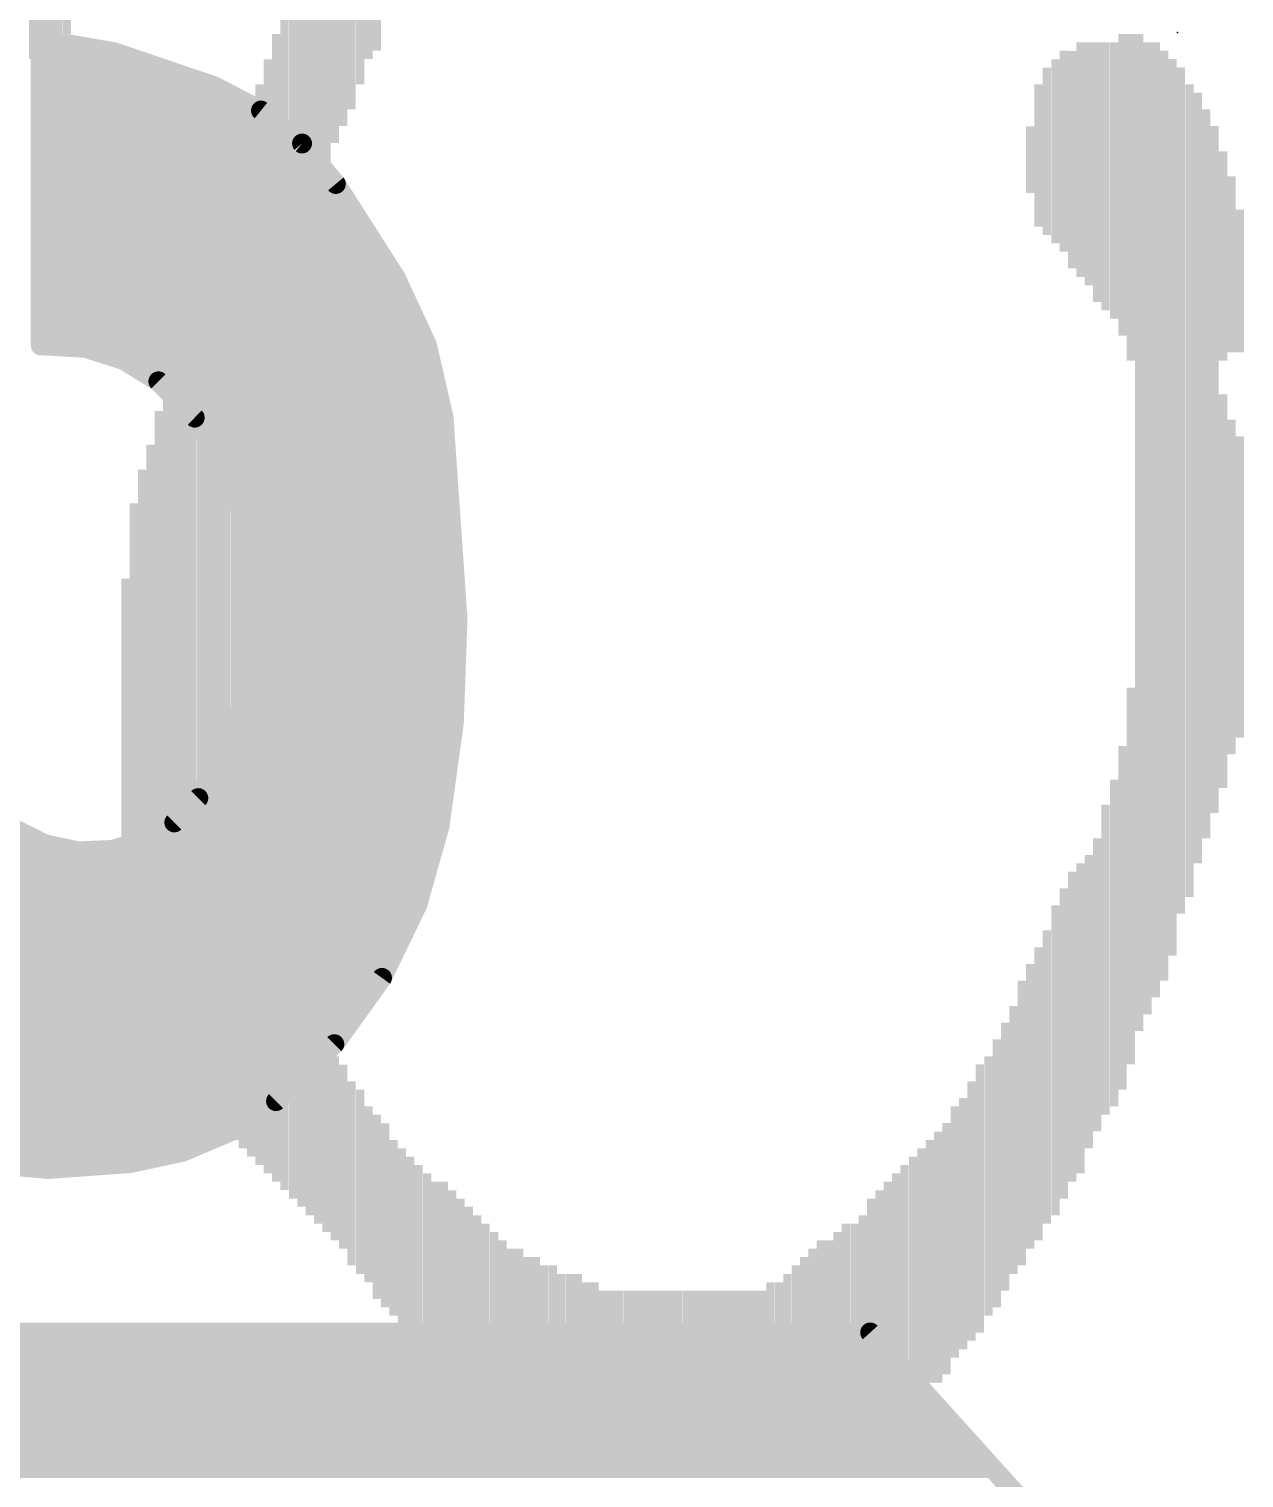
# Model space of a CAD drawing. Extents: x -10.1 to 20.4, y -11.4 to 45.8.
# Drawn here: x 15.555 to 17.103, y 33.719 to 35.564 of the extents above; entities that cross this region are included whole.
import ezdxf

# ---------------------------------------------------------------- set-up
doc = ezdxf.new("R2010")
doc.units = 0
for name, color, linetype in [('21', 41, 'CONTINUOUS'), ('22', 40, 'CONTINUOUS'), ('24', 53, 'CONTINUOUS')]:
    doc.layers.add(name, color=color, linetype=linetype)

# ---------------------------------------------------------------- blocks, each defined once
blk = doc.blocks.new('RECT')
blk.add_solid([(-0.5, -0.5), (0.5, -0.5), (-0.5, 0.5), (0.5, 0.5)])

msp = doc.modelspace()

# ---------------------------------------------------------------- linework, layer by layer
at = {"layer": '22', "const_width": 0.0254}
for points in [[(15.5702, 35.5473), (15.6058, 35.5448)], [(15.9283, 34.8234), (15.5702, 35.5473)], [(15.5702, 35.1612), (15.5702, 35.5473)], [(15.5702, 35.5473), (15.9461, 34.8336)], [(15.6058, 35.5448), (15.6642, 35.5346)], [(15.5702, 35.5346), (15.5769, 35.5346)], [(15.5765, 35.5346), (15.6642, 35.5346)], [(15.6642, 35.5346), (15.7912, 35.4914)], [(15.5702, 35.5092), (15.5903, 35.5092)], [(15.5891, 35.5092), (15.7389, 35.5092)], [(15.5702, 35.4838), (15.6036, 35.4838)], [(15.6016, 35.4838), (15.8058, 35.4838)], [(15.7912, 35.4914), (15.8507, 35.4605)], [(15.5702, 35.4584), (15.617, 35.4584)], [(15.6142, 35.4584), (15.8533, 35.4584)], [(15.8507, 35.4605), (15.9031, 35.4185)], [(15.5702, 35.433), (15.6304, 35.433)], [(15.6267, 35.433), (15.8849, 35.433)], [(15.9031, 35.4185), (15.9461, 35.367)], [(15.5702, 35.4076), (15.6438, 35.4076)], [(15.6393, 35.4076), (15.9121, 35.4076)], [(15.5702, 35.3822), (15.6572, 35.3822)], [(15.6519, 35.3822), (15.9334, 35.3822)], [(15.5702, 35.3568), (15.6705, 35.3568)], [(15.6644, 35.3568), (15.9526, 35.3568)], [(15.9461, 35.367), (16.0223, 35.2476)], [(15.5702, 35.3314), (15.6839, 35.3314)], [(15.677, 35.3314), (15.9688, 35.3314)], [(15.5702, 35.306), (15.6973, 35.306)], [(15.6896, 35.306), (15.985, 35.306)], [(15.5702, 35.2806), (15.7107, 35.2806)], [(15.7021, 35.2806), (16.0012, 35.2806)], [(15.5702, 35.2552), (15.724, 35.2552)], [(15.7147, 35.2552), (16.0174, 35.2552)], [(16.0223, 35.2476), (16.0621, 35.1619)], [(15.5702, 35.2298), (15.7374, 35.2298)], [(15.7273, 35.2298), (16.0306, 35.2298)], [(15.5702, 35.2044), (15.7508, 35.2044)], [(15.7398, 35.2044), (16.0423, 35.2044)], [(15.5702, 35.179), (15.7642, 35.179)], [(15.7524, 35.179), (16.0541, 35.179)], [(15.5753, 35.1612), (15.5702, 35.1612)], [(15.6269, 35.1582), (15.5753, 35.1612)], [(15.6761, 35.1426), (15.6269, 35.1582)], [(15.6414, 35.1536), (15.7776, 35.1536)], [(15.765, 35.1536), (16.064, 35.1536)], [(16.0621, 35.1619), (16.0833, 35.0698)], [(15.7201, 35.1155), (15.6761, 35.1426)], [(15.6995, 35.1282), (15.7909, 35.1282)], [(15.7664, 35.0693), (15.7201, 35.1155)], [(15.7775, 35.1282), (16.0698, 35.1282)], [(15.7328, 35.1028), (15.8043, 35.1028)], [(15.7901, 35.1028), (16.0757, 35.1028)], [(15.7583, 35.0774), (15.8177, 35.0774)], [(15.8027, 35.0774), (16.0815, 35.0774)], [(15.8016, 35.0143), (15.7664, 35.0693)], [(16.0833, 35.0698), (16.1011, 34.8132)], [(15.7774, 35.052), (15.8311, 35.052)], [(15.8152, 35.052), (16.0845, 35.052)], [(15.7937, 35.0266), (15.8444, 35.0266)], [(15.8278, 35.0266), (16.0863, 35.0266)], [(15.8242, 34.9529), (15.8016, 35.0143)], [(15.8064, 35.0012), (15.8578, 35.0012)], [(15.8403, 35.0012), (16.0881, 35.0012)], [(15.8158, 34.9758), (15.8712, 34.9758)], [(15.8529, 34.9758), (16.0898, 34.9758)], [(15.8318, 34.8945), (15.8242, 34.9529)], [(15.8245, 34.9504), (15.8846, 34.9504)], [(15.8655, 34.9504), (16.0916, 34.9504)], [(15.8278, 34.925), (15.898, 34.925)], [(15.878, 34.925), (16.0933, 34.925)], [(15.8311, 34.8996), (15.9113, 34.8996)], [(15.8318, 34.7599), (15.8318, 34.8945)], [(15.8906, 34.8996), (16.0951, 34.8996)], [(15.8318, 34.8742), (15.9247, 34.8742)], [(15.9032, 34.8742), (16.0969, 34.8742)], [(15.8318, 34.8488), (15.9381, 34.8488)], [(15.9157, 34.8488), (16.0986, 34.8488)], [(15.8318, 34.8234), (15.9438, 34.8234)], [(15.8394, 34.4297), (15.9283, 34.8234)], [(15.9461, 34.8336), (15.8547, 34.4221)], [(15.9283, 34.8234), (16.1004, 34.8234)], [(16.1011, 34.8132), (16.0964, 34.6806)], [(15.8318, 34.798), (15.9382, 34.798)], [(15.9226, 34.798), (16.1006, 34.798)], [(15.8318, 34.7726), (15.9326, 34.7726)], [(15.9168, 34.7726), (16.0997, 34.7726)], [(15.8242, 34.6976), (15.8318, 34.7599)], [(15.8302, 34.7472), (15.9269, 34.7472)], [(15.9111, 34.7472), (16.0988, 34.7472)], [(15.8271, 34.7218), (15.9213, 34.7218)], [(15.9054, 34.7218), (16.0979, 34.7218)], [(15.8036, 34.6382), (15.8242, 34.6976)], [(15.8238, 34.6964), (15.9156, 34.6964)], [(15.8996, 34.6964), (16.097, 34.6964)], [(15.815, 34.671), (15.91, 34.671)], [(15.8939, 34.671), (16.0951, 34.671)], [(16.0964, 34.6806), (16.0782, 34.5491)], [(15.7709, 34.5846), (15.8036, 34.6382)], [(15.8061, 34.6456), (15.9043, 34.6456)], [(15.8882, 34.6456), (16.0916, 34.6456)], [(15.7926, 34.6202), (15.8987, 34.6202)], [(15.8824, 34.6202), (16.0881, 34.6202)], [(15.7404, 34.5537), (15.7709, 34.5846)], [(15.7771, 34.5948), (15.8931, 34.5948)], [(15.8767, 34.5948), (16.0845, 34.5948)], [(15.7559, 34.5694), (15.8874, 34.5694)], [(15.8709, 34.5694), (16.081, 34.5694)], [(15.5364, 34.5454), (15.5754, 34.5259)], [(15.7032, 34.5312), (15.7404, 34.5537)], [(15.7244, 34.544), (15.8818, 34.544)], [(15.8652, 34.544), (16.0768, 34.544)], [(16.0782, 34.5491), (16.05, 34.4491)], [(15.5754, 34.5259), (15.618, 34.5168)], [(15.6616, 34.5186), (15.7032, 34.5312)], [(15.3756, 34.5186), (15.6094, 34.5186)], [(15.618, 34.5168), (15.6616, 34.5186)], [(15.6616, 34.5186), (15.8761, 34.5186)], [(15.8595, 34.5186), (16.0696, 34.5186)], [(15.3904, 34.4932), (15.8705, 34.4932)], [(15.8537, 34.4932), (16.0624, 34.4932)], [(15.4052, 34.4678), (15.8649, 34.4678)], [(15.848, 34.4678), (16.0552, 34.4678)], [(16.05, 34.4491), (16.0048, 34.3556)], [(15.4199, 34.4424), (15.8592, 34.4424)], [(15.8423, 34.4424), (16.0467, 34.4424)], [(15.4347, 34.417), (15.8395, 34.417)], [(15.5143, 34.3205), (15.8394, 34.4297)], [(15.8547, 34.4221), (15.5219, 34.3103)], [(15.8016, 34.417), (16.0345, 34.417)], [(15.4495, 34.3916), (15.7639, 34.3916)], [(15.726, 34.3916), (16.0222, 34.3916)], [(15.4642, 34.3662), (15.6883, 34.3662)], [(15.6504, 34.3662), (16.01, 34.3662)], [(15.479, 34.3408), (15.6127, 34.3408)], [(15.5747, 34.3408), (15.9942, 34.3408)], [(16.0048, 34.3556), (15.9442, 34.2712)], [(15.2301, 34.3154), (15.976, 34.3154)], [(15.2438, 34.29), (15.9577, 34.29)], [(15.261, 34.2646), (15.9375, 34.2646)], [(15.9442, 34.2712), (15.8699, 34.1986)], [(15.2797, 34.2392), (15.9115, 34.2392)], [(15.2984, 34.2138), (15.8855, 34.2138)], [(15.8699, 34.1986), (15.8135, 34.1607)], [(15.3251, 34.1884), (15.8547, 34.1884)], [(15.3622, 34.163), (15.817, 34.163)], [(15.8135, 34.1607), (15.7509, 34.1341)], [(15.4275, 34.1376), (15.7592, 34.1376)], [(15.5804, 34.1122), (15.4749, 34.1216)], [(15.6845, 34.1198), (15.5804, 34.1122)], [(15.7509, 34.1341), (15.6845, 34.1198)], [(16.6268, 33.9039), (14.5694, 33.9039)], [(17.0002, 33.4899), (16.6268, 33.9039)], [(14.5656, 33.8836), (16.6451, 33.8836)], [(14.5607, 33.8582), (16.668, 33.8582)], [(14.5559, 33.8328), (16.6909, 33.8328)], [(14.5511, 33.8074), (16.7138, 33.8074)], [(14.5463, 33.782), (16.7367, 33.782)], [(14.5415, 33.7566), (16.7597, 33.7566)], [(14.5367, 33.7312), (16.7826, 33.7312)]]:
    msp.add_lwpolyline(points, dxfattribs=at)
at = {"layer": '22', "const_width": 0.0127}
for points in [[(15.5706, 35.5536, 1), (15.5698, 35.541)], [(15.5759, 35.5501, 1), (15.5645, 35.5445)], [(15.5758, 35.5503, 1), (15.5646, 35.5443)], [(15.5766, 35.5473, 1), (15.5639, 35.5473)], [(15.6069, 35.5511, 1), (15.6047, 35.5385)], [(15.6054, 35.5385, 1), (15.6062, 35.5511)], [(15.5702, 35.541, 1), (15.5702, 35.5283)], [(15.5765, 35.541, 1), (15.5765, 35.5283)], [(15.5769, 35.5283, 1), (15.5769, 35.541)], [(15.6662, 35.5406, 1), (15.6622, 35.5286)], [(15.6631, 35.5283, 1), (15.6653, 35.5409)], [(15.6642, 35.5283, 1), (15.6642, 35.541)], [(15.5702, 35.5155, 1), (15.5702, 35.5029)], [(15.5891, 35.5155, 1), (15.5891, 35.5029)], [(15.5903, 35.5029, 1), (15.5903, 35.5155)], [(15.7389, 35.5029, 1), (15.7389, 35.5155)], [(15.5702, 35.4901, 1), (15.5702, 35.4775)], [(15.6016, 35.4901, 1), (15.6016, 35.4775)], [(15.6036, 35.4775, 1), (15.6036, 35.4901)], [(15.7941, 35.497, 1), (15.7883, 35.4858)], [(15.7892, 35.4854, 1), (15.7932, 35.4974)], [(15.8058, 35.4775, 1), (15.8058, 35.4901)], [(15.5702, 35.4648, 1), (15.5702, 35.4521)], [(15.6142, 35.4648, 1), (15.6142, 35.4521)], [(15.617, 35.4521, 1), (15.617, 35.4648)], [(15.8547, 35.4654, 1), (15.8468, 35.4555)], [(15.8478, 35.4548, 1), (15.8537, 35.4661)], [(15.8533, 35.4521, 1), (15.8533, 35.4648)], [(15.5702, 35.4393, 1), (15.5702, 35.4267)], [(15.6267, 35.4393, 1), (15.6267, 35.4267)], [(15.6304, 35.4267, 1), (15.6304, 35.4393)], [(15.8849, 35.4267, 1), (15.8849, 35.4393)], [(15.9079, 35.4225, 1), (15.8982, 35.4144)], [(15.8991, 35.4135, 1), (15.907, 35.4234)], [(15.5702, 35.4139, 1), (15.5702, 35.4013)], [(15.6393, 35.4139, 1), (15.6393, 35.4013)], [(15.6438, 35.4013, 1), (15.6438, 35.4139)], [(15.9121, 35.4013, 1), (15.9121, 35.4139)], [(15.5702, 35.3886, 1), (15.5702, 35.3759)], [(15.6519, 35.3886, 1), (15.6519, 35.3759)], [(15.6572, 35.3759, 1), (15.6572, 35.3886)], [(15.9334, 35.3759, 1), (15.9334, 35.3886)], [(15.5702, 35.3631, 1), (15.5702, 35.3505)], [(15.6644, 35.3631, 1), (15.6644, 35.3505)], [(15.6705, 35.3505, 1), (15.6705, 35.3631)], [(15.9515, 35.3704, 1), (15.9407, 35.3636)], [(15.9412, 35.3629, 1), (15.951, 35.3711)], [(15.9526, 35.3505, 1), (15.9526, 35.3631)], [(15.5702, 35.3377, 1), (15.5702, 35.3251)], [(15.677, 35.3377, 1), (15.677, 35.3251)], [(15.6839, 35.3251, 1), (15.6839, 35.3377)], [(15.9688, 35.3251, 1), (15.9688, 35.3377)], [(15.5702, 35.3124, 1), (15.5702, 35.2997)], [(15.6896, 35.3124, 1), (15.6896, 35.2997)], [(15.6973, 35.2997, 1), (15.6973, 35.3124)], [(15.985, 35.2997, 1), (15.985, 35.3124)], [(15.5702, 35.2869, 1), (15.5702, 35.2743)], [(15.7021, 35.2869, 1), (15.7021, 35.2743)], [(15.7107, 35.2743, 1), (15.7107, 35.2869)], [(16.0012, 35.2743, 1), (16.0012, 35.2869)], [(15.5702, 35.2615, 1), (15.5702, 35.2489)], [(15.7147, 35.2615, 1), (15.7147, 35.2489)], [(15.724, 35.2489, 1), (15.724, 35.2615)], [(16.0281, 35.2503, 1), (16.0165, 35.2449)], [(16.0169, 35.2442, 1), (16.0277, 35.251)], [(16.0174, 35.2489, 1), (16.0174, 35.2615)], [(15.5702, 35.2362, 1), (15.5702, 35.2235)], [(15.7273, 35.2362, 1), (15.7273, 35.2235)], [(15.7374, 35.2235, 1), (15.7374, 35.2362)], [(16.0306, 35.2235, 1), (16.0306, 35.2362)], [(15.5702, 35.2107, 1), (15.5702, 35.1981)], [(15.7398, 35.2107, 1), (15.7398, 35.1981)], [(15.7508, 35.1981, 1), (15.7508, 35.2107)], [(16.0423, 35.1981, 1), (16.0423, 35.2107)], [(15.5702, 35.1853, 1), (15.5702, 35.1727)], [(15.7524, 35.1853, 1), (15.7524, 35.1727)], [(15.7642, 35.1727, 1), (15.7642, 35.1853)], [(16.0541, 35.1727, 1), (16.0541, 35.1853)], [(15.5702, 35.1675, 1), (15.5702, 35.1549)], [(15.5639, 35.1612, 1), (15.5766, 35.1612)], [(15.5757, 35.1675, 1), (15.5749, 35.1549)], [(15.5753, 35.1549, 1), (15.5753, 35.1675)], [(15.6288, 35.1642, 1), (15.625, 35.1521)], [(15.6265, 35.1518, 1), (15.6272, 35.1645)], [(15.6414, 35.16, 1), (15.6414, 35.1473)], [(15.765, 35.16, 1), (15.765, 35.1473)], [(15.7776, 35.1473, 1), (15.7776, 35.16)], [(16.0683, 35.1633, 1), (16.0559, 35.1605)], [(16.0563, 35.1592, 1), (16.0678, 35.1646)], [(16.064, 35.1473, 1), (16.064, 35.16)], [(15.6795, 35.148, 1), (15.6728, 35.1372)], [(15.6742, 35.1366, 1), (15.678, 35.1487)], [(15.6995, 35.1345, 1), (15.6995, 35.1219)], [(15.7246, 35.12, 1), (15.7156, 35.111)], [(15.7168, 35.1101, 1), (15.7234, 35.1209)], [(15.7775, 35.1345, 1), (15.7775, 35.1219)], [(15.7909, 35.1219, 1), (15.7909, 35.1345)], [(16.0698, 35.1219, 1), (16.0698, 35.1345)], [(15.7328, 35.1091, 1), (15.7328, 35.0965)], [(15.7901, 35.1091, 1), (15.7901, 35.0965)], [(15.8043, 35.0965, 1), (15.8043, 35.1091)], [(16.0757, 35.0965, 1), (16.0757, 35.1091)], [(15.7583, 35.0838, 1), (15.7583, 35.0711)], [(15.8027, 35.0838, 1), (15.8027, 35.0711)], [(15.8177, 35.0711, 1), (15.8177, 35.0838)], [(16.0815, 35.0711, 1), (16.0815, 35.0838)], [(15.7717, 35.0727, 1), (15.761, 35.0659)], [(15.7619, 35.0648, 1), (15.7708, 35.0738)], [(16.0896, 35.0702, 1), (16.077, 35.0694)], [(16.0771, 35.0684, 1), (16.0895, 35.0712)], [(15.7774, 35.0583, 1), (15.7774, 35.0457)], [(15.8152, 35.0583, 1), (15.8152, 35.0457)], [(15.8311, 35.0457, 1), (15.8311, 35.0583)], [(16.0845, 35.0457, 1), (16.0845, 35.0583)], [(15.7937, 35.0329, 1), (15.7937, 35.0203)], [(15.8278, 35.0329, 1), (15.8278, 35.0203)], [(15.8444, 35.0203, 1), (15.8444, 35.0329)], [(16.0863, 35.0203, 1), (16.0863, 35.0329)], [(15.8076, 35.0164, 1), (15.7957, 35.0121)], [(15.7963, 35.0108, 1), (15.807, 35.0177)], [(15.8064, 35.0076, 1), (15.8064, 34.9949)], [(15.8403, 35.0076, 1), (15.8403, 34.9949)], [(15.8578, 34.9949, 1), (15.8578, 35.0076)], [(16.0881, 34.9949, 1), (16.0881, 35.0076)], [(15.8158, 34.9821, 1), (15.8158, 34.9695)], [(15.8529, 34.9821, 1), (15.8529, 34.9695)], [(15.8712, 34.9695, 1), (15.8712, 34.9821)], [(16.0898, 34.9695, 1), (16.0898, 34.9821)], [(15.8305, 34.9537, 1), (15.8179, 34.9521)], [(15.8182, 34.9507, 1), (15.8302, 34.9551)], [(15.8245, 34.9567, 1), (15.8245, 34.9441)], [(15.8655, 34.9567, 1), (15.8655, 34.9441)], [(15.8846, 34.9441, 1), (15.8846, 34.9567)], [(16.0916, 34.9441, 1), (16.0916, 34.9567)], [(15.8278, 34.9314, 1), (15.8278, 34.9187)], [(15.878, 34.9314, 1), (15.878, 34.9187)], [(15.898, 34.9187, 1), (15.898, 34.9314)], [(16.0933, 34.9187, 1), (16.0933, 34.9314)], [(15.8311, 34.9059, 1), (15.8311, 34.8933)], [(15.8382, 34.8945, 1), (15.8255, 34.8945)], [(15.8906, 34.9059, 1), (15.8906, 34.8933)], [(15.9113, 34.8933, 1), (15.9113, 34.9059)], [(16.0951, 34.8933, 1), (16.0951, 34.9059)], [(15.8255, 34.8937, 1), (15.8381, 34.8953)], [(15.8318, 34.8805, 1), (15.8318, 34.8679)], [(15.9032, 34.8805, 1), (15.9032, 34.8679)], [(15.9247, 34.8679, 1), (15.9247, 34.8805)], [(16.0969, 34.8679, 1), (16.0969, 34.8805)], [(15.8318, 34.8552, 1), (15.8318, 34.8425)], [(15.9157, 34.8552, 1), (15.9157, 34.8425)], [(15.9381, 34.8425, 1), (15.9381, 34.8552)], [(16.0986, 34.8425, 1), (16.0986, 34.8552)], [(15.8318, 34.8297, 1), (15.8318, 34.8171)], [(15.9283, 34.8297, 1), (15.9283, 34.8171)], [(15.9345, 34.822, 1), (15.9221, 34.8248)], [(15.9226, 34.8206, 1), (15.934, 34.8262)], [(15.9523, 34.8322, 1), (15.9399, 34.835)], [(15.9405, 34.8306, 1), (15.9517, 34.8366)], [(15.9438, 34.8171, 1), (15.9438, 34.8297)], [(16.1004, 34.8171, 1), (16.1004, 34.8297)], [(16.1074, 34.813, 1), (16.0948, 34.8134)], [(16.0948, 34.8128, 1), (16.1074, 34.8136)], [(15.8318, 34.8043, 1), (15.8318, 34.7917)], [(15.9226, 34.8043, 1), (15.9226, 34.7917)], [(15.9382, 34.7917, 1), (15.9382, 34.8043)], [(16.1006, 34.7917, 1), (16.1006, 34.8043)], [(15.8318, 34.779, 1), (15.8318, 34.7663)], [(15.9168, 34.779, 1), (15.9168, 34.7663)], [(15.9326, 34.7663, 1), (15.9326, 34.779)], [(16.0997, 34.7663, 1), (16.0997, 34.779)], [(15.8302, 34.7535, 1), (15.8302, 34.7409)], [(15.8255, 34.7599, 1), (15.8382, 34.7599)], [(15.8381, 34.7591, 1), (15.8255, 34.7607)], [(15.9111, 34.7535, 1), (15.9111, 34.7409)], [(15.9269, 34.7409, 1), (15.9269, 34.7535)], [(16.0988, 34.7409, 1), (16.0988, 34.7535)], [(15.8271, 34.7281, 1), (15.8271, 34.7155)], [(15.9054, 34.7281, 1), (15.9054, 34.7155)], [(15.9213, 34.7155, 1), (15.9213, 34.7281)], [(16.0979, 34.7155, 1), (16.0979, 34.7281)], [(15.8238, 34.7028, 1), (15.8238, 34.6901)], [(15.8179, 34.6983, 1), (15.8305, 34.6968)], [(15.8302, 34.6955, 1), (15.8182, 34.6996)], [(15.8996, 34.7028, 1), (15.8996, 34.6901)], [(15.9156, 34.6901, 1), (15.9156, 34.7028)], [(16.097, 34.6901, 1), (16.097, 34.7028)], [(15.815, 34.6773, 1), (15.815, 34.6647)], [(15.8939, 34.6773, 1), (15.8939, 34.6647)], [(15.91, 34.6647, 1), (15.91, 34.6773)], [(16.1027, 34.6797, 1), (16.0901, 34.6814)], [(16.0901, 34.6808, 1), (16.1028, 34.6803)], [(16.0951, 34.6647, 1), (16.0951, 34.6773)], [(15.7976, 34.6403, 1), (15.8096, 34.6362)], [(15.809, 34.6349, 1), (15.7981, 34.6415)], [(15.8061, 34.6519, 1), (15.8061, 34.6393)], [(15.8882, 34.6519, 1), (15.8882, 34.6393)], [(15.9043, 34.6393, 1), (15.9043, 34.6519)], [(16.0916, 34.6393, 1), (16.0916, 34.6519)], [(15.7926, 34.6266, 1), (15.7926, 34.6139)], [(15.8824, 34.6266, 1), (15.8824, 34.6139)], [(15.8987, 34.6139, 1), (15.8987, 34.6266)], [(16.0881, 34.6139, 1), (16.0881, 34.6266)], [(15.7655, 34.5879, 1), (15.7763, 34.5813)], [(15.7754, 34.5801, 1), (15.7664, 34.5891)], [(15.7771, 34.6011, 1), (15.7771, 34.5885)], [(15.8767, 34.6011, 1), (15.8767, 34.5885)], [(15.8931, 34.5885, 1), (15.8931, 34.6011)], [(16.0845, 34.5885, 1), (16.0845, 34.6011)], [(15.7559, 34.5757, 1), (15.7559, 34.5631)], [(15.8709, 34.5757, 1), (15.8709, 34.5631)], [(15.8874, 34.5631, 1), (15.8874, 34.5757)], [(16.081, 34.5631, 1), (16.081, 34.5757)], [(15.7244, 34.5504, 1), (15.7244, 34.5377)], [(15.7359, 34.5581, 1), (15.7449, 34.5492)], [(15.7437, 34.5482, 1), (15.7371, 34.5591)], [(15.8652, 34.5504, 1), (15.8652, 34.5377)], [(15.8818, 34.5377, 1), (15.8818, 34.5504)], [(16.0719, 34.55, 1), (16.0845, 34.5482)], [(16.0843, 34.5474, 1), (16.0721, 34.5508)], [(16.0768, 34.5377, 1), (16.0768, 34.5504)], [(15.5767, 34.5321, 1), (15.574, 34.5197)], [(15.5725, 34.5202, 1), (15.5782, 34.5316)], [(15.6999, 34.5366, 1), (15.7065, 34.5258)], [(15.705, 34.5251, 1), (15.7013, 34.5373)], [(15.6094, 34.5123, 1), (15.6094, 34.5249)], [(15.6178, 34.5231, 1), (15.6183, 34.5104)], [(15.6167, 34.5105, 1), (15.6193, 34.523)], [(15.6598, 34.5247, 1), (15.6634, 34.5125)], [(15.6616, 34.5249, 1), (15.6616, 34.5123)], [(15.6619, 34.5123, 1), (15.6613, 34.5249)], [(15.8595, 34.5249, 1), (15.8595, 34.5123)], [(15.8761, 34.5123, 1), (15.8761, 34.5249)], [(16.0696, 34.5123, 1), (16.0696, 34.5249)], [(15.8537, 34.4995, 1), (15.8537, 34.4869)], [(15.8705, 34.4869, 1), (15.8705, 34.4995)], [(16.0624, 34.4869, 1), (16.0624, 34.4995)], [(15.848, 34.4742, 1), (15.848, 34.4615)], [(15.8649, 34.4615, 1), (15.8649, 34.4742)], [(16.0552, 34.4615, 1), (16.0552, 34.4742)], [(16.0557, 34.4464, 1), (16.0442, 34.4519)], [(15.8423, 34.4487, 1), (15.8423, 34.4361)], [(15.8592, 34.4361, 1), (15.8592, 34.4487)], [(16.0438, 34.4509, 1), (16.0561, 34.4474)], [(16.0467, 34.4361, 1), (16.0467, 34.4487)], [(15.8016, 34.4233, 1), (15.8016, 34.4107)], [(15.8332, 34.4311, 1), (15.8456, 34.4283)], [(15.8414, 34.4237, 1), (15.8374, 34.4357)], [(15.8395, 34.4107, 1), (15.8395, 34.4233)], [(15.8485, 34.4235, 1), (15.8609, 34.4207)], [(15.8567, 34.4161, 1), (15.8527, 34.4281)], [(16.0345, 34.4107, 1), (16.0345, 34.4233)], [(15.726, 34.398, 1), (15.726, 34.3853)], [(15.7639, 34.3853, 1), (15.7639, 34.398)], [(16.0222, 34.3853, 1), (16.0222, 34.398)], [(15.6504, 34.3725, 1), (15.6504, 34.3599)], [(15.6883, 34.3599, 1), (15.6883, 34.3725)], [(16.01, 34.3599, 1), (16.01, 34.3725)], [(15.5747, 34.3471, 1), (15.5747, 34.3345)], [(15.6127, 34.3345, 1), (15.6127, 34.3471)], [(15.9942, 34.3345, 1), (15.9942, 34.3471)], [(15.9991, 34.3583, 1), (16.0106, 34.3528)], [(16.01, 34.3519, 1), (15.9997, 34.3593)], [(15.976, 34.3091, 1), (15.976, 34.3218)], [(15.9577, 34.2837, 1), (15.9577, 34.2963)], [(15.9375, 34.2583, 1), (15.9375, 34.2709)], [(15.939, 34.2749, 1), (15.9494, 34.2675)], [(15.9486, 34.2667, 1), (15.9398, 34.2757)], [(15.9115, 34.2329, 1), (15.9115, 34.2456)], [(15.8855, 34.2075, 1), (15.8855, 34.2201)], [(15.8655, 34.2031, 1), (15.8743, 34.1941)], [(15.8734, 34.1933, 1), (15.8664, 34.2039)], [(15.8547, 34.1821, 1), (15.8547, 34.1947)], [(15.81, 34.1659, 1), (15.817, 34.1554)], [(15.816, 34.1548, 1), (15.811, 34.1665)], [(15.817, 34.1567, 1), (15.817, 34.1694)], [(15.7592, 34.1313, 1), (15.7592, 34.1439)], [(15.6832, 34.126, 1), (15.6858, 34.1136)], [(15.685, 34.1135, 1), (15.684, 34.1261)], [(15.7485, 34.1399, 1), (15.7534, 34.1282)], [(15.7523, 34.1279, 1), (15.7496, 34.1403)], [(15.5799, 34.1185, 1), (15.5809, 34.1059)], [(15.5798, 34.1059, 1), (15.581, 34.1185)], [(16.6315, 33.9082, 1), (16.6221, 33.8996)], [(16.6268, 33.8976, 1), (16.6268, 33.9102)], [(16.6451, 33.8773, 1), (16.6451, 33.8899)], [(16.668, 33.8519, 1), (16.668, 33.8646)], [(16.6909, 33.8265, 1), (16.6909, 33.8391)], [(16.7138, 33.8011, 1), (16.7138, 33.8137)], [(16.7367, 33.7757, 1), (16.7367, 33.7884)], [(16.7597, 33.7503, 1), (16.7597, 33.7629)], [(16.7826, 33.7249, 1), (16.7826, 33.7375)]]:
    msp.add_lwpolyline(points, format="xyb", dxfattribs=at)
at = {"layer": '24'}
msp.add_point((17.018, 35.56), dxfattribs=at)

# ---------------------------------------------------------------- block references
at = {"layer": '21', "rotation": 90}
for p, xscale, yscale in [((15.9983, 35.6807), 0.2882, 0.0106), ((15.9769, 35.6434), 0.2988, 0.0106), ((15.9876, 35.6648), 0.2776, 0.0106), ((15.9662, 35.6114), 0.2988, 0.0106), ((15.9556, 35.5901), 0.299, 0.0106), ((15.9342, 35.5526), 0.3306, 0.0106), ((15.9449, 35.574), 0.3094, 0.0106), ((15.6033, 35.622), 0.128, 0.0106), ((15.9236, 35.526), 0.32, 0.0106), ((15.5819, 35.606), 0.1174, 0.0106), ((15.5926, 35.6113), 0.128, 0.0106), ((15.5606, 35.5846), 0.1172, 0.0106), ((15.5713, 35.5953), 0.1174, 0.0106), ((15.9129, 35.4993), 0.3094, 0.0106), ((15.9022, 35.478), 0.288, 0.0106), ((15.8809, 35.4353), 0.3094, 0.0106), ((15.8916, 35.4566), 0.288, 0.0106), ((15.8702, 35.4086), 0.2986, 0.0106), ((16.948, 35.3659), 0.384, 0.0106), ((16.9586, 35.3499), 0.416, 0.0106), ((16.9693, 34.923), 1.27, 0.0106), ((16.8733, 35.4086), 0.256, 0.0106), ((16.8839, 35.3979), 0.2772, 0.0106), ((16.8946, 35.3979), 0.2986, 0.0106), ((16.9053, 35.3926), 0.3094, 0.0106), ((16.916, 35.3819), 0.3306, 0.0106), ((16.9266, 35.3766), 0.3414, 0.0106), ((16.9373, 35.3713), 0.352, 0.0106), ((16.98, 34.9283), 1.238, 0.0106), ((16.9906, 34.939), 1.2166, 0.0106), ((17.0013, 34.9443), 1.1846, 0.0106), ((15.8596, 35.3659), 0.32, 0.0106), ((16.8519, 35.4086), 0.2132, 0.0106), ((16.8626, 35.4086), 0.2346, 0.0106), ((17.012, 34.955), 1.142, 0.0106), ((17.0226, 34.9763), 1.078, 0.0106), ((15.8489, 35.3339), 0.32, 0.0106), ((16.8413, 35.4033), 0.1814, 0.0106), ((17.0333, 34.9763), 1.0352, 0.0106), ((17.044, 34.9924), 0.9816, 0.0106), ((15.8382, 35.2858), 0.3736, 0.0106), ((17.0546, 34.9978), 0.9284, 0.0106), ((16.8306, 35.3979), 0.0852, 0.0106), ((17.0653, 35.0031), 0.875, 0.0106), ((15.8276, 34.7843), 1.2914, 0.0106), ((17.0761, 35.2752), 0.2666, 0.0108), ((15.8169, 34.7683), 1.238, 0.0106), ((15.8061, 34.7683), 1.1954, 0.0108), ((17.0869, 35.2646), 0.224, 0.0106), ((15.7953, 34.7683), 1.1526, 0.0106), ((17.0976, 35.2433), 0.1814, 0.0106), ((15.7846, 34.7576), 1.11, 0.0106), ((15.774, 34.7416), 1.0352, 0.0106), ((15.7633, 34.7309), 0.9712, 0.0106), ((15.7526, 34.7309), 0.9072, 0.0106), ((15.742, 34.731), 0.8646, 0.0106), ((15.7313, 34.7203), 0.8006, 0.0106), ((17.0761, 34.8483), 0.5014, 0.0108), ((15.7206, 34.7202), 0.715, 0.0106), ((17.0869, 34.8536), 0.4266, 0.0106), ((15.71, 34.7201), 0.6296, 0.0106), ((17.0976, 34.8536), 0.384, 0.0106), ((15.6993, 34.7201), 0.5656, 0.0106), ((15.6886, 34.7149), 0.4906, 0.0106), ((15.678, 34.6936), 0.3414, 0.0106), ((16.9586, 34.4854), 0.4802, 0.0106), ((16.948, 34.4321), 0.4376, 0.0106), ((15.8382, 34.3628), 0.4696, 0.0106), ((16.9373, 34.4001), 0.4162, 0.0106), ((16.9266, 34.3788), 0.395, 0.0106), ((15.8489, 34.3201), 0.4056, 0.0106), ((16.916, 34.3468), 0.3736, 0.0106), ((16.8946, 34.3041), 0.395, 0.0106), ((16.9053, 34.3254), 0.3736, 0.0106), ((15.8596, 34.2934), 0.3736, 0.0106), ((16.8839, 34.2934), 0.3948, 0.0106), ((16.8733, 34.2721), 0.395, 0.0106), ((15.8702, 34.272), 0.352, 0.0106), ((16.8626, 34.2506), 0.3946, 0.0106), ((15.8809, 34.2506), 0.3306, 0.0106), ((16.8519, 34.2293), 0.3734, 0.0106), ((16.8413, 34.208), 0.3734, 0.0106), ((15.8916, 34.2239), 0.2986, 0.0106), ((16.8306, 34.1919), 0.3626, 0.0106), ((15.9022, 34.208), 0.288, 0.0106), ((16.8199, 34.1706), 0.3626, 0.0106), ((15.9129, 34.1866), 0.2666, 0.0106), ((16.8093, 34.1493), 0.3414, 0.0106), ((15.9236, 34.1706), 0.256, 0.0106), ((16.7986, 34.128), 0.3414, 0.0106), ((15.9342, 34.1546), 0.2452, 0.0106), ((16.7879, 34.1066), 0.3414, 0.0106), ((15.9449, 34.1386), 0.2346, 0.0106), ((15.9556, 34.1279), 0.2346, 0.0106), ((16.7666, 34.0746), 0.3414, 0.0106), ((16.7773, 34.0906), 0.3306, 0.0106), ((15.9662, 34.1066), 0.2346, 0.0106), ((16.7559, 34.0586), 0.3306, 0.0106), ((15.9769, 34.0959), 0.2346, 0.0106), ((15.9876, 34.0799), 0.224, 0.0106), ((16.7346, 34.0319), 0.32, 0.0106), ((16.7453, 34.0426), 0.32, 0.0106), ((15.9983, 34.0639), 0.2346, 0.0106), ((16.0089, 34.0532), 0.2346, 0.0106), ((16.7239, 34.0106), 0.32, 0.0106), ((16.0196, 34.0373), 0.224, 0.0106), ((16.7026, 33.9946), 0.3094, 0.0106), ((16.7133, 33.9999), 0.32, 0.0106), ((16.0303, 34.0266), 0.224, 0.0106), ((16.6919, 33.9838), 0.3096, 0.0106), ((16.0409, 34.0159), 0.224, 0.0106), ((16.0516, 34.0053), 0.224, 0.0106), ((16.6706, 33.9678), 0.299, 0.0106), ((16.6813, 33.9731), 0.3096, 0.0106), ((16.0623, 33.9946), 0.224, 0.0106), ((16.0729, 33.9839), 0.224, 0.0106), ((16.0836, 33.9786), 0.2346, 0.0106), ((16.6493, 33.9518), 0.2882, 0.0106), ((16.6599, 33.9571), 0.2988, 0.0106), ((16.0943, 33.9679), 0.2346, 0.0106), ((16.1049, 33.9572), 0.2346, 0.0106), ((16.6279, 33.9358), 0.2776, 0.0106), ((16.6386, 33.9411), 0.2882, 0.0106), ((16.1156, 33.9465), 0.235, 0.0106), ((16.1263, 33.9411), 0.2242, 0.0106), ((16.1369, 33.9304), 0.2242, 0.0106), ((16.5959, 33.9091), 0.2668, 0.0106), ((16.6066, 33.9091), 0.2668, 0.0106), ((16.6172, 33.9198), 0.267, 0.0106), ((16.1476, 33.9198), 0.2242, 0.0106), ((16.1583, 33.9145), 0.2136, 0.0106), ((16.5639, 33.8878), 0.267, 0.0106), ((16.5746, 33.8931), 0.2562, 0.0106), ((16.5852, 33.8985), 0.267, 0.0106), ((16.1689, 33.9038), 0.2136, 0.0106), ((16.1796, 33.9038), 0.2136, 0.0106), ((16.1903, 33.8931), 0.2136, 0.0106), ((16.2009, 33.8931), 0.2136, 0.0106), ((16.5426, 33.8771), 0.2456, 0.0106), ((16.5532, 33.8824), 0.2562, 0.0106), ((16.2116, 33.8825), 0.2136, 0.0106), ((16.2223, 33.8825), 0.2136, 0.0106), ((16.5319, 33.8665), 0.2456, 0.0106), ((16.2329, 33.8718), 0.2136, 0.0106), ((16.2436, 33.8718), 0.2136, 0.0106), ((16.2543, 33.8718), 0.2136, 0.0106), ((16.265, 33.8611), 0.2136, 0.0106), ((16.2756, 33.8611), 0.2136, 0.0106), ((16.4999, 33.8558), 0.2242, 0.0106), ((16.5106, 33.8558), 0.2242, 0.0106), ((16.5212, 33.8611), 0.2348, 0.0106), ((16.2863, 33.8558), 0.203, 0.0106), ((16.297, 33.8558), 0.203, 0.0106), ((16.3076, 33.8505), 0.2136, 0.0106), ((16.3183, 33.8505), 0.2136, 0.0106), ((16.329, 33.8505), 0.2136, 0.0106), ((16.3396, 33.8451), 0.2242, 0.0106), ((16.3503, 33.8451), 0.2242, 0.0106), ((16.361, 33.8451), 0.2242, 0.0106), ((16.3716, 33.8451), 0.2242, 0.0106), ((16.3823, 33.8451), 0.2242, 0.0106), ((16.393, 33.8398), 0.235, 0.0106), ((16.4036, 33.8398), 0.235, 0.0106), ((16.4143, 33.8398), 0.235, 0.0106), ((16.425, 33.8451), 0.2242, 0.0106), ((16.4358, 33.8451), 0.2242, 0.0108), ((16.4466, 33.8451), 0.2242, 0.0106), ((16.4572, 33.8451), 0.2242, 0.0106), ((16.4679, 33.8451), 0.2242, 0.0106), ((16.4786, 33.8451), 0.2242, 0.0106), ((16.4892, 33.8451), 0.2242, 0.0106)]:
    msp.add_blockref('RECT', p, dxfattribs=dict(at, xscale=xscale, yscale=yscale))

doc.saveas('drawing.dxf')
